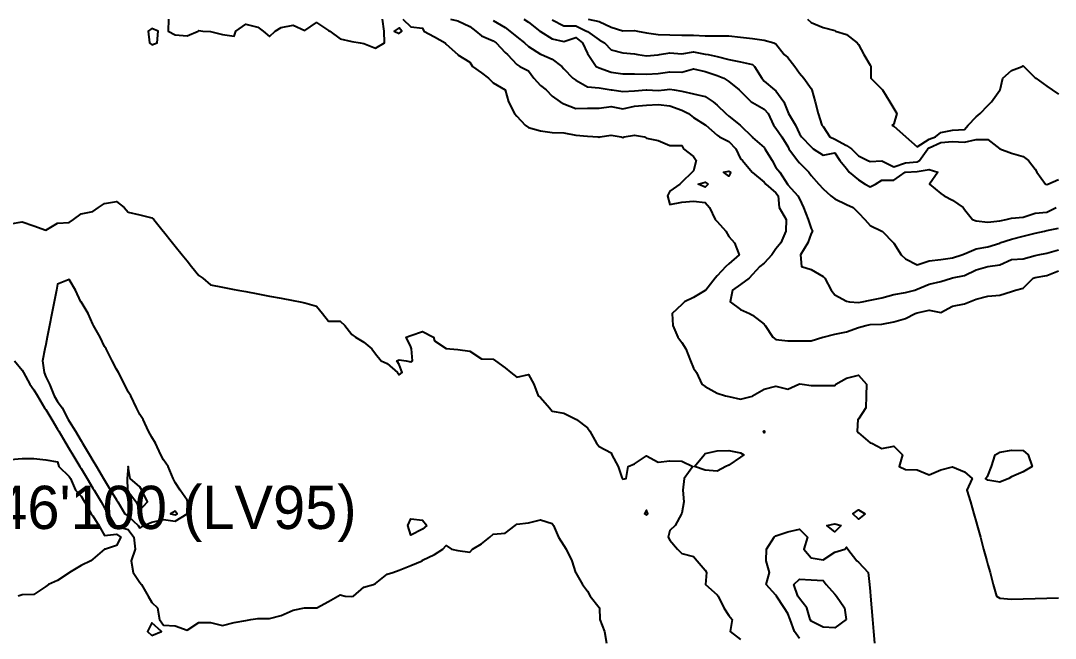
# Model space of a CAD drawing. Header units: metres. Extents: x 2681030 to 2681330, y 1246000 to 1246290.
# Drawn here: x 2681222.69 to 2681266.61, y 1246096.46 to 1246122.69 of the extents above; entities that cross this region are included whole.
import ezdxf

# ---------------------------------------------------------------- set-up
doc = ezdxf.new("R2010")
doc.units = ezdxf.units.M
doc.layers.add('BASIS_HOEHENLINIEN', color=8, linetype='Continuous')
doc.layers.add('BASIS_KOORD', color=7, linetype='Continuous')

msp = doc.modelspace()

# ---------------------------------------------------------------- linework, layer by layer
at = {"layer": 'BASIS_HOEHENLINIEN'}
for points in [[(2681228.967, 1246122.75, 0), (2681228.947, 1246122.25, 0), (2681229.25, 1246122.086, 0), (2681229.75, 1246122.047, 0), (2681230.226, 1246122.25, 0), (2681230.25, 1246122.268, 0), (2681230.419, 1246122.25, 0), (2681230.75, 1246122.232, 0), (2681231.25, 1246122.098, 0), (2681231.75, 1246122.031, 0), (2681231.82, 1246122.25, 0), (2681232.25, 1246122.545, 0), (2681232.75, 1246122.416, 0), (2681232.976, 1246122.25, 0), (2681233.25, 1246122.024, 0), (2681233.489, 1246122.25, 0), (2681233.75, 1246122.396, 0), (2681234.25, 1246122.5, 0), (2681234.75, 1246122.271, 0), (2681235.25, 1246122.607, 0), (2681235.75, 1246122.268, 0), (2681235.807, 1246122.25, 0), (2681236.25, 1246121.925, 0), (2681236.75, 1246121.805, 0), (2681237.099, 1246121.75, 0), (2681237.25, 1246121.717, 0), (2681237.75, 1246121.518, 0), (2681238.137, 1246121.75, 0), (2681238.111, 1246122.25, 0), (2681238.05, 1246122.75, 0)], [(2681238.75, 1246122.143, 0), (2681238.872, 1246122.25, 0), (2681238.75, 1246122.39, 0), (2681238.546, 1246122.25, 0), (2681238.75, 1246122.143, 0)], [(2681238.909, 1246122.75, 0), (2681239.25, 1246122.43, 0), (2681239.75, 1246122.376, 0), (2681239.8, 1246122.25, 0), (2681240.25, 1246121.999, 0), (2681240.705, 1246121.75, 0), (2681240.75, 1246121.698, 0), (2681241.246, 1246121.25, 0), (2681241.25, 1246121.246, 0), (2681241.75, 1246120.932, 0), (2681241.874, 1246120.75, 0), (2681242.25, 1246120.474, 0), (2681242.541, 1246120.25, 0), (2681242.75, 1246120.051, 0), (2681243.25, 1246119.758, 0), (2681243.257, 1246119.75, 0), (2681243.4, 1246119.25, 0), (2681243.647, 1246118.75, 0), (2681243.75, 1246118.633, 0), (2681244.103, 1246118.25, 0), (2681244.25, 1246118.154, 0), (2681244.75, 1246118.006, 0), (2681245.25, 1246117.943, 0), (2681245.75, 1246117.933, 0), (2681246.25, 1246117.831, 0), (2681246.75, 1246117.786, 0), (2681247.201, 1246117.75, 0), (2681247.25, 1246117.744, 0), (2681247.279, 1246117.75, 0), (2681247.75, 1246117.822, 0), (2681248.179, 1246117.75, 0), (2681248.25, 1246117.732, 0), (2681248.308, 1246117.75, 0), (2681248.75, 1246117.826, 0), (2681249.176, 1246117.75, 0), (2681249.25, 1246117.699, 0), (2681249.75, 1246117.608, 0), (2681250.25, 1246117.385, 0), (2681250.75, 1246117.384, 0), (2681250.831, 1246117.25, 0), (2681251.25, 1246116.919, 0), (2681251.362, 1246116.75, 0), (2681251.25, 1246116.308, 0), (2681251.194, 1246116.25, 0), (2681250.75, 1246115.835, 0), (2681250.674, 1246115.75, 0), (2681250.25, 1246115.444, 0), (2681250.145, 1246115.25, 0), (2681250.25, 1246114.885, 0), (2681250.75, 1246114.982, 0), (2681251.25, 1246115.023, 0), (2681251.75, 1246114.966, 0), (2681251.934, 1246114.75, 0), (2681252.164, 1246114.25, 0), (2681252.25, 1246114.167, 0), (2681252.628, 1246113.75, 0), (2681252.75, 1246113.524, 0), (2681252.984, 1246113.25, 0), (2681253.192, 1246112.75, 0), (2681252.75, 1246112.359, 0), (2681252.629, 1246112.25, 0), (2681252.25, 1246111.855, 0), (2681252.175, 1246111.75, 0), (2681251.768, 1246111.25, 0), (2681251.75, 1246111.231, 0), (2681251.25, 1246110.937, 0), (2681250.867, 1246110.75, 0), (2681250.75, 1246110.635, 0), (2681250.351, 1246110.25, 0), (2681250.37, 1246109.75, 0), (2681250.579, 1246109.25, 0), (2681250.75, 1246109.021, 0), (2681250.929, 1246108.75, 0), (2681251.127, 1246108.25, 0), (2681251.25, 1246107.928, 0), (2681251.381, 1246107.75, 0), (2681251.607, 1246107.25, 0), (2681251.75, 1246107.156, 0), (2681252.25, 1246106.867, 0), (2681252.614, 1246106.75, 0), (2681252.75, 1246106.723, 0), (2681253.25, 1246106.62, 0), (2681253.75, 1246106.747, 0), (2681253.754, 1246106.75, 0), (2681254.25, 1246107.036, 0), (2681254.75, 1246107.167, 0), (2681255.25, 1246107.038, 0), (2681255.719, 1246107.25, 0), (2681255.75, 1246107.263, 0), (2681255.861, 1246107.25, 0), (2681256.25, 1246107.195, 0), (2681256.75, 1246107.19, 0), (2681257.25, 1246107.197, 0), (2681257.296, 1246107.25, 0), (2681257.75, 1246107.503, 0), (2681258.25, 1246107.64, 0), (2681258.601, 1246107.25, 0), (2681258.579, 1246106.75, 0), (2681258.568, 1246106.25, 0), (2681258.25, 1246105.769, 0), (2681258.228, 1246105.75, 0), (2681258.197, 1246105.25, 0), (2681258.25, 1246105.191, 0), (2681258.75, 1246104.766, 0), (2681258.825, 1246104.75, 0), (2681259.25, 1246104.521, 0), (2681259.75, 1246104.621, 0), (2681260.118, 1246104.25, 0), (2681259.978, 1246103.75, 0), (2681260.25, 1246103.624, 0), (2681260.75, 1246103.618, 0), (2681261.25, 1246103.396, 0), (2681261.75, 1246103.607, 0), (2681262.25, 1246103.734, 0), (2681262.75, 1246103.522, 0), (2681263.077, 1246103.25, 0), (2681262.854, 1246102.75, 0), (2681263.011, 1246102.25, 0), (2681263.156, 1246101.75, 0), (2681263.25, 1246101.406, 0), (2681263.293, 1246101.25, 0), (2681263.429, 1246100.75, 0), (2681263.566, 1246100.25, 0), (2681263.703, 1246099.75, 0), (2681263.75, 1246099.578, 0), (2681263.84, 1246099.25, 0), (2681263.977, 1246098.75, 0), (2681264.113, 1246098.25, 0), (2681264.25, 1246098.168, 0), (2681264.75, 1246098.123, 0), (2681265.25, 1246098.135, 0), (2681265.75, 1246098.148, 0), (2681266.25, 1246098.16, 0), (2681266.75, 1246098.175, 0)], [(2681240.936, 1246122.75, 0), (2681241.25, 1246122.688, 0), (2681241.75, 1246122.44, 0), (2681242.015, 1246122.25, 0), (2681242.25, 1246122.042, 0), (2681242.75, 1246121.841, 0), (2681242.873, 1246121.75, 0), (2681243.25, 1246121.336, 0), (2681243.349, 1246121.25, 0), (2681243.75, 1246120.823, 0), (2681243.873, 1246120.75, 0), (2681244.25, 1246120.565, 0), (2681244.475, 1246120.25, 0), (2681244.75, 1246119.933, 0), (2681244.993, 1246119.75, 0), (2681245.25, 1246119.484, 0), (2681245.592, 1246119.25, 0), (2681245.75, 1246119.16, 0), (2681246.25, 1246118.958, 0), (2681246.75, 1246118.976, 0), (2681247.25, 1246118.978, 0), (2681247.75, 1246119.041, 0), (2681248.25, 1246118.942, 0), (2681248.75, 1246119.054, 0), (2681249.25, 1246119.099, 0), (2681249.75, 1246119.137, 0), (2681250.25, 1246119.074, 0), (2681250.75, 1246118.896, 0), (2681251.039, 1246118.75, 0), (2681251.25, 1246118.584, 0), (2681251.75, 1246118.27, 0), (2681251.776, 1246118.25, 0), (2681252.25, 1246117.831, 0), (2681252.359, 1246117.75, 0), (2681252.75, 1246117.564, 0), (2681253.053, 1246117.25, 0), (2681253.25, 1246116.818, 0), (2681253.326, 1246116.75, 0), (2681253.748, 1246116.25, 0), (2681253.75, 1246116.247, 0), (2681254.25, 1246115.831, 0), (2681254.318, 1246115.75, 0), (2681254.75, 1246115.384, 0), (2681254.838, 1246115.25, 0), (2681254.892, 1246114.75, 0), (2681255.191, 1246114.25, 0), (2681255.173, 1246113.75, 0), (2681254.96, 1246113.25, 0), (2681254.75, 1246112.996, 0), (2681254.569, 1246112.75, 0), (2681254.25, 1246112.389, 0), (2681254.07, 1246112.25, 0), (2681253.75, 1246111.916, 0), (2681253.613, 1246111.75, 0), (2681253.25, 1246111.48, 0), (2681252.899, 1246111.25, 0), (2681252.8, 1246110.75, 0), (2681253.25, 1246110.424, 0), (2681253.634, 1246110.25, 0), (2681253.75, 1246110.18, 0), (2681254.25, 1246109.805, 0), (2681254.29, 1246109.75, 0), (2681254.617, 1246109.25, 0), (2681254.75, 1246109.155, 0), (2681255.25, 1246109.086, 0), (2681255.75, 1246109.097, 0), (2681256.25, 1246109.091, 0), (2681256.735, 1246109.25, 0), (2681256.75, 1246109.255, 0), (2681257.25, 1246109.38, 0), (2681257.75, 1246109.476, 0), (2681258.25, 1246109.663, 0), (2681258.569, 1246109.75, 0), (2681258.75, 1246109.792, 0), (2681259.25, 1246109.799, 0), (2681259.75, 1246109.896, 0), (2681260.25, 1246110.047, 0), (2681260.658, 1246110.25, 0), (2681260.75, 1246110.285, 0), (2681261.25, 1246110.396, 0), (2681261.75, 1246110.301, 0), (2681262.25, 1246110.562, 0), (2681262.75, 1246110.662, 0), (2681262.97, 1246110.75, 0), (2681263.25, 1246110.863, 0), (2681263.75, 1246110.996, 0), (2681264.25, 1246111.036, 0), (2681264.75, 1246111.191, 0), (2681264.927, 1246111.25, 0), (2681265.25, 1246111.33, 0), (2681265.676, 1246111.75, 0), (2681265.75, 1246111.781, 0), (2681266.25, 1246111.865, 0), (2681266.75, 1246112.068, 0)], [(2681242.75, 1246122.702, 0), (2681243.25, 1246122.394, 0), (2681243.448, 1246122.25, 0), (2681243.75, 1246122.01, 0), (2681244.069, 1246121.75, 0), (2681244.25, 1246121.589, 0), (2681244.75, 1246121.272, 0), (2681244.802, 1246121.25, 0), (2681245.25, 1246121.049, 0), (2681245.66, 1246120.75, 0), (2681245.75, 1246120.64, 0), (2681246.128, 1246120.25, 0), (2681246.25, 1246120.159, 0), (2681246.75, 1246119.884, 0), (2681247.25, 1246119.84, 0), (2681247.75, 1246119.757, 0), (2681247.798, 1246119.75, 0), (2681248.25, 1246119.686, 0), (2681248.75, 1246119.705, 0), (2681249.241, 1246119.75, 0), (2681249.25, 1246119.751, 0), (2681249.263, 1246119.75, 0), (2681249.75, 1246119.722, 0), (2681250.021, 1246119.75, 0), (2681250.25, 1246119.778, 0), (2681250.436, 1246119.75, 0), (2681250.75, 1246119.695, 0), (2681251.25, 1246119.578, 0), (2681251.75, 1246119.475, 0), (2681252.092, 1246119.25, 0), (2681252.25, 1246119.1, 0), (2681252.625, 1246118.75, 0), (2681252.75, 1246118.638, 0), (2681253.237, 1246118.25, 0), (2681253.25, 1246118.238, 0), (2681253.734, 1246117.75, 0), (2681253.75, 1246117.732, 0), (2681254.25, 1246117.299, 0), (2681254.281, 1246117.25, 0), (2681254.589, 1246116.75, 0), (2681254.75, 1246116.456, 0), (2681254.919, 1246116.25, 0), (2681255.234, 1246115.75, 0), (2681255.25, 1246115.721, 0), (2681255.685, 1246115.25, 0), (2681255.75, 1246115.126, 0), (2681255.92, 1246114.75, 0), (2681256.122, 1246114.25, 0), (2681256.25, 1246113.867, 0), (2681256.302, 1246113.75, 0), (2681256.25, 1246113.657, 0), (2681256.106, 1246113.25, 0), (2681255.799, 1246112.75, 0), (2681255.841, 1246112.25, 0), (2681256.25, 1246112.12, 0), (2681256.75, 1246111.823, 0), (2681256.824, 1246111.75, 0), (2681257.101, 1246111.25, 0), (2681257.25, 1246111.051, 0), (2681257.75, 1246110.777, 0), (2681257.88, 1246110.75, 0), (2681258.25, 1246110.721, 0), (2681258.418, 1246110.75, 0), (2681258.75, 1246110.817, 0), (2681259.25, 1246110.919, 0), (2681259.75, 1246111.067, 0), (2681260.25, 1246111.142, 0), (2681260.642, 1246111.25, 0), (2681260.75, 1246111.287, 0), (2681261.25, 1246111.501, 0), (2681261.75, 1246111.614, 0), (2681262.21, 1246111.75, 0), (2681262.25, 1246111.762, 0), (2681262.75, 1246111.874, 0), (2681263.25, 1246112.103, 0), (2681263.75, 1246112.25, 0), (2681263.75, 1246112.25, 0), (2681264.25, 1246112.319, 0), (2681264.75, 1246112.547, 0), (2681265.25, 1246112.574, 0), (2681265.75, 1246112.717, 0), (2681265.883, 1246112.75, 0), (2681266.25, 1246112.819, 0), (2681266.75, 1246112.964, 0)], [(2681244.054, 1246122.75, 0), (2681244.25, 1246122.622, 0), (2681244.72, 1246122.25, 0), (2681244.75, 1246122.229, 0), (2681245.25, 1246121.925, 0), (2681245.75, 1246121.8, 0), (2681246.25, 1246121.976, 0), (2681246.537, 1246121.75, 0), (2681246.75, 1246121.296, 0), (2681246.777, 1246121.25, 0), (2681247.118, 1246120.75, 0), (2681247.25, 1246120.682, 0), (2681247.75, 1246120.504, 0), (2681248.25, 1246120.426, 0), (2681248.75, 1246120.433, 0), (2681249.25, 1246120.416, 0), (2681249.75, 1246120.452, 0), (2681250.25, 1246120.52, 0), (2681250.75, 1246120.497, 0), (2681251.25, 1246120.64, 0), (2681251.75, 1246120.526, 0), (2681252.25, 1246120.366, 0), (2681252.534, 1246120.25, 0), (2681252.75, 1246120.114, 0), (2681253.193, 1246119.75, 0), (2681253.25, 1246119.693, 0), (2681253.694, 1246119.25, 0), (2681253.75, 1246119.209, 0), (2681254.25, 1246118.93, 0), (2681254.421, 1246118.75, 0), (2681254.649, 1246118.25, 0), (2681254.75, 1246118.128, 0), (2681255.003, 1246117.75, 0), (2681255.25, 1246117.341, 0), (2681255.304, 1246117.25, 0), (2681255.668, 1246116.75, 0), (2681255.75, 1246116.653, 0), (2681256.15, 1246116.25, 0), (2681256.25, 1246116.114, 0), (2681256.577, 1246115.75, 0), (2681256.75, 1246115.551, 0), (2681257.078, 1246115.25, 0), (2681257.25, 1246115.125, 0), (2681257.75, 1246114.879, 0), (2681258.029, 1246114.75, 0), (2681258.25, 1246114.533, 0), (2681258.52, 1246114.25, 0), (2681258.75, 1246113.995, 0), (2681259.25, 1246113.753, 0), (2681259.254, 1246113.75, 0), (2681259.74, 1246113.25, 0), (2681259.75, 1246113.237, 0), (2681260.069, 1246112.75, 0), (2681260.25, 1246112.579, 0), (2681260.75, 1246112.327, 0), (2681261.25, 1246112.495, 0), (2681261.75, 1246112.544, 0), (2681262.25, 1246112.624, 0), (2681262.637, 1246112.75, 0), (2681262.75, 1246112.793, 0), (2681263.25, 1246113.007, 0), (2681263.75, 1246113.082, 0), (2681264.25, 1246113.246, 0), (2681264.262, 1246113.25, 0), (2681264.75, 1246113.417, 0), (2681265.25, 1246113.531, 0), (2681265.75, 1246113.668, 0), (2681266.15, 1246113.75, 0), (2681266.25, 1246113.772, 0), (2681266.75, 1246113.882, 0)], [(2681245.25, 1246122.727, 0), (2681245.75, 1246122.465, 0), (2681246.25, 1246122.468, 0), (2681246.713, 1246122.25, 0), (2681246.75, 1246122.224, 0), (2681247.25, 1246121.879, 0), (2681247.472, 1246121.75, 0), (2681247.75, 1246121.456, 0), (2681248.25, 1246121.326, 0), (2681248.75, 1246121.276, 0), (2681248.883, 1246121.25, 0), (2681249.25, 1246121.202, 0), (2681249.75, 1246121.241, 0), (2681249.805, 1246121.25, 0), (2681250.25, 1246121.323, 0), (2681250.75, 1246121.278, 0), (2681251.25, 1246121.362, 0), (2681251.75, 1246121.275, 0), (2681251.872, 1246121.25, 0), (2681252.25, 1246121.168, 0), (2681252.75, 1246121.045, 0), (2681253.25, 1246120.949, 0), (2681253.75, 1246120.826, 0), (2681253.843, 1246120.75, 0), (2681254.155, 1246120.25, 0), (2681254.25, 1246120.125, 0), (2681254.693, 1246119.75, 0), (2681254.75, 1246119.706, 0), (2681255.081, 1246119.25, 0), (2681255.25, 1246118.813, 0), (2681255.286, 1246118.75, 0), (2681255.577, 1246118.25, 0), (2681255.75, 1246117.878, 0), (2681255.838, 1246117.75, 0), (2681256.25, 1246117.338, 0), (2681256.331, 1246117.25, 0), (2681256.75, 1246116.981, 0), (2681257.25, 1246117.071, 0), (2681257.467, 1246116.75, 0), (2681257.75, 1246116.41, 0), (2681257.858, 1246116.25, 0), (2681258.25, 1246115.93, 0), (2681258.542, 1246115.75, 0), (2681258.75, 1246115.635, 0), (2681258.973, 1246115.75, 0), (2681259.25, 1246115.913, 0), (2681259.75, 1246115.916, 0), (2681260.234, 1246116.25, 0), (2681260.25, 1246116.258, 0), (2681260.75, 1246116.29, 0), (2681261.25, 1246116.365, 0), (2681261.63, 1246116.25, 0), (2681261.263, 1246115.75, 0), (2681261.75, 1246115.356, 0), (2681261.899, 1246115.25, 0), (2681262.25, 1246115.074, 0), (2681262.698, 1246114.75, 0), (2681262.75, 1246114.675, 0), (2681263.102, 1246114.25, 0), (2681263.25, 1246114.196, 0), (2681263.75, 1246114.126, 0), (2681264.25, 1246114.186, 0), (2681264.52, 1246114.25, 0), (2681264.75, 1246114.306, 0), (2681265.25, 1246114.343, 0), (2681265.75, 1246114.515, 0), (2681266.25, 1246114.562, 0), (2681266.641, 1246114.75, 0)], [(2681246.781, 1246122.75, 0), (2681247.25, 1246122.651, 0), (2681247.75, 1246122.419, 0), (2681248.25, 1246122.257, 0), (2681248.75, 1246122.267, 0), (2681248.877, 1246122.25, 0), (2681249.25, 1246122.181, 0), (2681249.75, 1246122.11, 0), (2681250.25, 1246122.084, 0), (2681250.75, 1246122.073, 0), (2681251.25, 1246122.081, 0), (2681251.75, 1246122.051, 0), (2681252.25, 1246122.045, 0), (2681252.75, 1246122.043, 0), (2681253.25, 1246121.988, 0), (2681253.75, 1246121.938, 0), (2681254.25, 1246121.856, 0), (2681254.661, 1246121.75, 0), (2681254.75, 1246121.71, 0), (2681255.101, 1246121.25, 0), (2681255.25, 1246121.13, 0), (2681255.547, 1246120.75, 0), (2681255.75, 1246120.459, 0), (2681255.939, 1246120.25, 0), (2681256.25, 1246119.81, 0), (2681256.279, 1246119.75, 0), (2681256.416, 1246119.25, 0), (2681256.54, 1246118.75, 0), (2681256.705, 1246118.25, 0), (2681256.75, 1246118.195, 0), (2681257.041, 1246117.75, 0), (2681257.25, 1246117.654, 0), (2681257.75, 1246117.391, 0), (2681257.965, 1246117.25, 0), (2681258.25, 1246116.95, 0), (2681258.657, 1246116.75, 0), (2681258.75, 1246116.716, 0), (2681259.25, 1246116.739, 0), (2681259.75, 1246116.487, 0), (2681260.25, 1246116.651, 0), (2681260.75, 1246116.698, 0), (2681260.842, 1246116.75, 0), (2681261.197, 1246117.25, 0), (2681261.25, 1246117.292, 0), (2681261.75, 1246117.514, 0), (2681262.25, 1246117.552, 0), (2681262.75, 1246117.535, 0), (2681263.25, 1246117.647, 0), (2681263.75, 1246117.645, 0), (2681264.25, 1246117.254, 0), (2681264.258, 1246117.25, 0), (2681264.75, 1246117.061, 0), (2681265.25, 1246116.917, 0), (2681265.477, 1246116.75, 0), (2681265.75, 1246116.377, 0), (2681265.826, 1246116.25, 0), (2681266.2, 1246115.75, 0), (2681266.25, 1246115.737, 0), (2681266.291, 1246115.75, 0), (2681266.75, 1246115.946, 0)], [(2681256.092, 1246122.75, 0), (2681256.25, 1246122.612, 0), (2681256.75, 1246122.4, 0), (2681257.25, 1246122.268, 0), (2681257.277, 1246122.25, 0), (2681257.75, 1246122.097, 0), (2681258.204, 1246121.75, 0), (2681258.25, 1246121.676, 0), (2681258.488, 1246121.25, 0), (2681258.75, 1246120.797, 0), (2681258.772, 1246120.75, 0), (2681258.779, 1246120.25, 0), (2681259.25, 1246119.775, 0), (2681259.269, 1246119.75, 0), (2681259.587, 1246119.25, 0), (2681259.75, 1246118.963, 0), (2681259.883, 1246118.75, 0), (2681259.75, 1246118.308, 0), (2681259.687, 1246118.25, 0), (2681259.75, 1246118.206, 0), (2681260.25, 1246117.767, 0), (2681260.265, 1246117.75, 0), (2681260.75, 1246117.333, 0), (2681261.25, 1246117.659, 0), (2681261.524, 1246117.75, 0), (2681261.75, 1246117.936, 0), (2681262.25, 1246118.037, 0), (2681262.75, 1246118.074, 0), (2681262.908, 1246118.25, 0), (2681263.25, 1246118.609, 0), (2681263.423, 1246118.75, 0), (2681263.75, 1246119.092, 0), (2681263.906, 1246119.25, 0), (2681264.25, 1246119.74, 0), (2681264.266, 1246119.75, 0), (2681264.39, 1246120.25, 0), (2681264.75, 1246120.571, 0), (2681265.21, 1246120.75, 0), (2681265.25, 1246120.771, 0), (2681265.278, 1246120.75, 0), (2681265.75, 1246120.264, 0), (2681265.778, 1246120.25, 0), (2681266.25, 1246119.906, 0), (2681266.481, 1246119.75, 0), (2681266.75, 1246119.57, 0)], [(2681228.25, 1246121.665, 0), (2681228.483, 1246121.75, 0), (2681228.527, 1246122.25, 0), (2681228.25, 1246122.362, 0), (2681228.097, 1246122.25, 0), (2681228.154, 1246121.75, 0), (2681228.25, 1246121.665, 0)], [(2681252.833, 1246116.25, 0), (2681252.75, 1246116.083, 0), (2681252.526, 1246116.25, 0), (2681252.75, 1246116.305, 0), (2681252.833, 1246116.25, 0)], [(2681251.877, 1246115.75, 0), (2681251.75, 1246115.613, 0), (2681251.444, 1246115.75, 0), (2681251.75, 1246115.827, 0), (2681251.877, 1246115.75, 0)], [(2681222.25, 1246114.068, 0), (2681222.75, 1246114.153, 0), (2681223.25, 1246113.983, 0), (2681223.75, 1246113.793, 0), (2681224.25, 1246114.089, 0), (2681224.75, 1246114.119, 0), (2681224.935, 1246114.25, 0), (2681225.25, 1246114.488, 0), (2681225.75, 1246114.592, 0), (2681225.991, 1246114.75, 0), (2681226.25, 1246114.919, 0), (2681226.75, 1246115.005, 0), (2681227.073, 1246114.75, 0), (2681227.25, 1246114.562, 0), (2681227.75, 1246114.451, 0), (2681228.25, 1246114.315, 0), (2681228.335, 1246114.25, 0), (2681228.737, 1246113.75, 0), (2681228.75, 1246113.733, 0), (2681229.138, 1246113.25, 0), (2681229.25, 1246113.11, 0), (2681229.539, 1246112.75, 0), (2681229.75, 1246112.487, 0), (2681229.94, 1246112.25, 0), (2681230.25, 1246111.864, 0), (2681230.425, 1246111.75, 0), (2681230.75, 1246111.466, 0), (2681231.25, 1246111.372, 0), (2681231.75, 1246111.278, 0), (2681231.9, 1246111.25, 0), (2681232.25, 1246111.184, 0), (2681232.75, 1246111.089, 0), (2681233.25, 1246110.996, 0), (2681233.75, 1246110.902, 0), (2681234.25, 1246110.808, 0), (2681234.555, 1246110.75, 0), (2681234.75, 1246110.713, 0), (2681235.25, 1246110.563, 0), (2681235.498, 1246110.25, 0), (2681235.75, 1246109.931, 0), (2681236.25, 1246109.925, 0), (2681236.453, 1246109.75, 0), (2681236.75, 1246109.358, 0), (2681236.895, 1246109.25, 0), (2681237.25, 1246109.033, 0), (2681237.588, 1246108.75, 0), (2681237.75, 1246108.534, 0), (2681237.984, 1246108.25, 0), (2681238.25, 1246108.126, 0), (2681238.684, 1246107.75, 0), (2681238.75, 1246107.651, 0), (2681238.877, 1246107.75, 0), (2681238.75, 1246108.085, 0), (2681238.658, 1246108.25, 0), (2681238.75, 1246108.285, 0), (2681239.049, 1246108.25, 0), (2681239.25, 1246108.199, 0), (2681239.316, 1246108.25, 0), (2681239.277, 1246108.75, 0), (2681239.25, 1246108.843, 0), (2681239.045, 1246109.25, 0), (2681239.25, 1246109.32, 0), (2681239.75, 1246109.493, 0), (2681240.214, 1246109.25, 0), (2681240.25, 1246109.093, 0), (2681240.75, 1246108.765, 0), (2681240.905, 1246108.75, 0), (2681241.25, 1246108.719, 0), (2681241.75, 1246108.652, 0), (2681242.25, 1246108.322, 0), (2681242.75, 1246108.311, 0), (2681242.845, 1246108.25, 0), (2681243.25, 1246107.939, 0), (2681243.494, 1246107.75, 0), (2681243.75, 1246107.545, 0), (2681244.25, 1246107.663, 0), (2681244.473, 1246107.25, 0), (2681244.654, 1246106.75, 0), (2681244.75, 1246106.686, 0), (2681245.143, 1246106.25, 0), (2681245.25, 1246106.11, 0), (2681245.75, 1246106.026, 0), (2681246.25, 1246105.768, 0), (2681246.288, 1246105.75, 0), (2681246.75, 1246105.401, 0), (2681246.848, 1246105.25, 0), (2681247.133, 1246104.75, 0), (2681247.25, 1246104.602, 0), (2681247.75, 1246104.332, 0), (2681247.78, 1246104.25, 0), (2681248.049, 1246103.75, 0), (2681248.226, 1246103.25, 0), (2681248.25, 1246103.213, 0), (2681248.387, 1246103.25, 0), (2681248.471, 1246103.75, 0), (2681248.75, 1246103.864, 0), (2681249.25, 1246104.207, 0), (2681249.75, 1246103.935, 0), (2681250.25, 1246104.001, 0), (2681250.75, 1246103.984, 0), (2681251.215, 1246103.75, 0), (2681250.861, 1246103.25, 0), (2681250.804, 1246102.75, 0), (2681250.841, 1246102.25, 0), (2681250.75, 1246101.773, 0), (2681250.742, 1246101.75, 0), (2681250.466, 1246101.25, 0), (2681250.25, 1246101.039, 0), (2681250.172, 1246100.75, 0), (2681250.25, 1246100.627, 0), (2681250.569, 1246100.25, 0), (2681250.75, 1246100.066, 0), (2681251.25, 1246099.931, 0), (2681251.413, 1246099.75, 0), (2681251.75, 1246099.351, 0), (2681251.804, 1246099.25, 0), (2681251.761, 1246098.75, 0), (2681252.25, 1246098.31, 0), (2681252.304, 1246098.25, 0), (2681252.532, 1246097.75, 0), (2681252.75, 1246097.431, 0), (2681252.892, 1246097.25, 0), (2681252.811, 1246096.75, 0), (2681253.25, 1246096.406, 0)], [(2681227.75, 1246101.138, 0), (2681227.911, 1246101.25, 0), (2681228.25, 1246101.397, 0), (2681228.75, 1246101.504, 0), (2681229.25, 1246101.431, 0), (2681229.75, 1246101.745, 0), (2681229.754, 1246101.75, 0), (2681229.773, 1246102.25, 0), (2681229.75, 1246102.319, 0), (2681229.462, 1246102.75, 0), (2681229.25, 1246103.078, 0), (2681229.16, 1246103.25, 0), (2681228.951, 1246103.75, 0), (2681228.75, 1246104.036, 0), (2681228.639, 1246104.25, 0), (2681228.409, 1246104.75, 0), (2681228.25, 1246104.995, 0), (2681228.117, 1246105.25, 0), (2681227.886, 1246105.75, 0), (2681227.75, 1246105.962, 0), (2681227.603, 1246106.25, 0), (2681227.362, 1246106.75, 0), (2681227.25, 1246106.928, 0), (2681227.09, 1246107.25, 0), (2681226.836, 1246107.75, 0), (2681226.75, 1246107.89, 0), (2681226.576, 1246108.25, 0), (2681226.309, 1246108.75, 0), (2681226.25, 1246108.848, 0), (2681226.062, 1246109.25, 0), (2681225.779, 1246109.75, 0), (2681225.75, 1246109.8, 0), (2681225.546, 1246110.25, 0), (2681225.25, 1246110.746, 0), (2681225.246, 1246110.75, 0), (2681225.006, 1246111.25, 0), (2681224.75, 1246111.696, 0), (2681224.25, 1246111.505, 0), (2681224.201, 1246111.25, 0), (2681224.103, 1246110.75, 0), (2681224.006, 1246110.25, 0), (2681223.909, 1246109.75, 0), (2681223.812, 1246109.25, 0), (2681223.75, 1246108.931, 0), (2681223.715, 1246108.75, 0), (2681223.618, 1246108.25, 0), (2681223.689, 1246107.75, 0), (2681223.75, 1246107.56, 0), (2681223.906, 1246107.25, 0), (2681224.108, 1246106.75, 0), (2681224.25, 1246106.513, 0), (2681224.449, 1246106.25, 0), (2681224.707, 1246105.75, 0), (2681224.75, 1246105.678, 0), (2681225.007, 1246105.25, 0), (2681225.25, 1246104.844, 0), (2681225.307, 1246104.75, 0), (2681225.606, 1246104.25, 0), (2681225.75, 1246104.009, 0), (2681225.905, 1246103.75, 0), (2681226.205, 1246103.25, 0), (2681226.25, 1246103.174, 0), (2681226.504, 1246102.75, 0), (2681226.75, 1246102.339, 0), (2681226.804, 1246102.25, 0), (2681227.103, 1246101.75, 0), (2681227.25, 1246101.643, 0), (2681227.669, 1246101.25, 0), (2681227.75, 1246101.138, 0)], [(2681222.421, 1246108.25, 0), (2681222.75, 1246107.844, 0), (2681222.806, 1246107.75, 0), (2681223.072, 1246107.25, 0), (2681223.25, 1246107.009, 0), (2681223.405, 1246106.75, 0), (2681223.699, 1246106.25, 0), (2681223.75, 1246106.175, 0), (2681224.004, 1246105.75, 0), (2681224.25, 1246105.34, 0), (2681224.304, 1246105.25, 0), (2681224.603, 1246104.75, 0), (2681224.75, 1246104.505, 0), (2681224.903, 1246104.25, 0), (2681225.202, 1246103.75, 0), (2681225.25, 1246103.67, 0), (2681225.502, 1246103.25, 0), (2681225.75, 1246102.836, 0), (2681225.801, 1246102.75, 0), (2681226.101, 1246102.25, 0), (2681226.25, 1246102.001, 0), (2681226.4, 1246101.75, 0), (2681226.7, 1246101.25, 0), (2681226.75, 1246101.225, 0), (2681227.25, 1246101.078, 0), (2681227.486, 1246100.75, 0), (2681227.543, 1246100.25, 0), (2681227.382, 1246099.75, 0), (2681227.461, 1246099.25, 0), (2681227.75, 1246098.825, 0), (2681227.817, 1246098.75, 0), (2681228.104, 1246098.25, 0), (2681228.25, 1246097.982, 0), (2681228.489, 1246097.75, 0), (2681228.585, 1246097.25, 0), (2681228.75, 1246097.021, 0), (2681229.25, 1246096.984, 0), (2681229.75, 1246096.8, 0), (2681230.25, 1246097.136, 0), (2681230.75, 1246097.125, 0), (2681231.25, 1246096.995, 0), (2681231.75, 1246097.128, 0), (2681232.25, 1246097.219, 0), (2681232.459, 1246097.25, 0), (2681232.75, 1246097.293, 0), (2681233.25, 1246097.301, 0), (2681233.75, 1246097.431, 0), (2681234.25, 1246097.659, 0), (2681234.732, 1246097.75, 0), (2681234.75, 1246097.756, 0), (2681235.038, 1246097.75, 0), (2681235.25, 1246097.747, 0), (2681235.26, 1246097.75, 0), (2681235.75, 1246098.02, 0), (2681236.148, 1246098.25, 0), (2681236.25, 1246098.3, 0), (2681236.456, 1246098.25, 0), (2681236.75, 1246098.228, 0), (2681236.814, 1246098.25, 0), (2681237.25, 1246098.626, 0), (2681237.67, 1246098.75, 0), (2681237.75, 1246098.787, 0), (2681238.25, 1246099.189, 0), (2681238.487, 1246099.25, 0), (2681238.75, 1246099.352, 0), (2681239.25, 1246099.545, 0), (2681239.733, 1246099.75, 0), (2681239.75, 1246099.779, 0), (2681240.25, 1246100.017, 0), (2681240.615, 1246100.25, 0), (2681240.75, 1246100.4, 0), (2681240.983, 1246100.25, 0), (2681241.25, 1246100.189, 0), (2681241.75, 1246100.123, 0), (2681241.861, 1246100.25, 0), (2681242.25, 1246100.472, 0), (2681242.601, 1246100.75, 0), (2681242.75, 1246100.882, 0), (2681243.25, 1246100.919, 0), (2681243.683, 1246101.25, 0), (2681243.75, 1246101.305, 0), (2681244.25, 1246101.369, 0), (2681244.75, 1246101.489, 0), (2681245.25, 1246101.335, 0), (2681245.31, 1246101.25, 0), (2681245.515, 1246100.75, 0), (2681245.75, 1246100.399, 0), (2681245.848, 1246100.25, 0), (2681246.081, 1246099.75, 0), (2681246.246, 1246099.25, 0), (2681246.25, 1246099.245, 0), (2681246.535, 1246098.75, 0), (2681246.75, 1246098.461, 0), (2681246.868, 1246098.25, 0), (2681247.25, 1246097.762, 0), (2681247.262, 1246097.75, 0), (2681247.276, 1246097.25, 0), (2681247.469, 1246096.75, 0), (2681247.552, 1246096.25, 0)], [(2681254.276, 1246105.25, 0), (2681254.25, 1246105.182, 0), (2681254.217, 1246105.25, 0), (2681254.25, 1246105.276, 0), (2681254.276, 1246105.25, 0)], [(2681252.628, 1246103.75, 0), (2681252.25, 1246103.554, 0), (2681251.75, 1246103.594, 0), (2681251.287, 1246103.75, 0), (2681251.699, 1246104.25, 0), (2681251.75, 1246104.305, 0), (2681252.25, 1246104.427, 0), (2681252.75, 1246104.43, 0), (2681253.25, 1246104.33, 0), (2681253.387, 1246104.25, 0), (2681253.25, 1246104.148, 0), (2681252.75, 1246103.815, 0), (2681252.628, 1246103.75, 0)], [(2681264.631, 1246103.25, 0), (2681264.25, 1246103.093, 0), (2681263.75, 1246103.177, 0), (2681263.641, 1246103.25, 0), (2681263.75, 1246103.355, 0), (2681263.9, 1246103.75, 0), (2681264.054, 1246104.25, 0), (2681264.25, 1246104.364, 0), (2681264.75, 1246104.444, 0), (2681265.25, 1246104.432, 0), (2681265.453, 1246104.25, 0), (2681265.631, 1246103.75, 0), (2681265.25, 1246103.525, 0), (2681264.75, 1246103.313, 0), (2681264.631, 1246103.25, 0)], [(2681222.25, 1246104.051, 0), (2681222.75, 1246104.101, 0), (2681223.25, 1246104.089, 0), (2681223.75, 1246104.037, 0), (2681224.25, 1246103.958, 0), (2681224.312, 1246103.75, 0), (2681224.75, 1246103.332, 0), (2681224.799, 1246103.25, 0), (2681225.015, 1246102.75, 0), (2681225.25, 1246102.497, 0), (2681225.398, 1246102.25, 0), (2681225.677, 1246101.75, 0), (2681225.75, 1246101.662, 0), (2681225.997, 1246101.25, 0), (2681226.25, 1246100.827, 0), (2681226.75, 1246100.875, 0), (2681226.943, 1246100.75, 0), (2681226.75, 1246100.397, 0), (2681226.284, 1246100.25, 0), (2681226.25, 1246100.242, 0), (2681225.75, 1246099.818, 0), (2681225.664, 1246099.75, 0), (2681225.25, 1246099.55, 0), (2681224.76, 1246099.25, 0), (2681224.75, 1246099.238, 0), (2681224.25, 1246098.914, 0), (2681223.862, 1246098.75, 0), (2681223.75, 1246098.659, 0), (2681223.25, 1246098.318, 0), (2681222.75, 1246098.298, 0), (2681222.584, 1246098.25, 0)], [(2681227.75, 1246101.904, 0), (2681228.065, 1246102.25, 0), (2681227.823, 1246102.75, 0), (2681227.75, 1246102.889, 0), (2681227.333, 1246103.25, 0), (2681227.253, 1246103.75, 0), (2681227.25, 1246103.757, 0), (2681227.242, 1246103.75, 0), (2681227.203, 1246103.25, 0), (2681227.218, 1246102.75, 0), (2681227.25, 1246102.695, 0), (2681227.586, 1246102.25, 0), (2681227.75, 1246101.904, 0)], [(2681229.25, 1246101.696, 0), (2681229.335, 1246101.75, 0), (2681229.25, 1246101.86, 0), (2681229.047, 1246101.75, 0), (2681229.25, 1246101.696, 0)], [(2681249.25, 1246101.683, 0), (2681249.318, 1246101.75, 0), (2681249.25, 1246101.895, 0), (2681249.174, 1246101.75, 0), (2681249.25, 1246101.683, 0)], [(2681258.536, 1246101.75, 0), (2681258.25, 1246101.517, 0), (2681258.021, 1246101.75, 0), (2681258.25, 1246101.912, 0), (2681258.536, 1246101.75, 0)], [(2681239.924, 1246101.25, 0), (2681239.75, 1246101.098, 0), (2681239.25, 1246100.834, 0), (2681239.128, 1246101.25, 0), (2681239.25, 1246101.526, 0), (2681239.75, 1246101.48, 0), (2681239.924, 1246101.25, 0)], [(2681257.519, 1246101.25, 0), (2681257.25, 1246100.976, 0), (2681256.912, 1246101.25, 0), (2681257.25, 1246101.315, 0), (2681257.519, 1246101.25, 0)], [(2681255.75, 1246096.455, 0), (2681255.537, 1246096.75, 0), (2681255.36, 1246097.25, 0), (2681255.25, 1246097.508, 0), (2681255.104, 1246097.75, 0), (2681254.771, 1246098.25, 0), (2681254.75, 1246098.293, 0), (2681254.336, 1246098.75, 0), (2681254.479, 1246099.25, 0), (2681254.34, 1246099.75, 0), (2681254.356, 1246100.25, 0), (2681254.674, 1246100.75, 0), (2681254.75, 1246100.806, 0), (2681255.25, 1246100.983, 0), (2681255.75, 1246101.088, 0), (2681256.093, 1246100.75, 0), (2681255.929, 1246100.25, 0), (2681256.25, 1246099.876, 0), (2681256.75, 1246099.792, 0), (2681257.25, 1246100.119, 0), (2681257.681, 1246100.25, 0), (2681257.75, 1246100.324, 0), (2681257.8, 1246100.25, 0), (2681258.181, 1246099.75, 0), (2681258.25, 1246099.694, 0), (2681258.662, 1246099.25, 0), (2681258.725, 1246098.75, 0), (2681258.75, 1246098.443, 0), (2681258.766, 1246098.25, 0), (2681258.806, 1246097.75, 0), (2681258.847, 1246097.25, 0), (2681258.887, 1246096.75, 0), (2681258.928, 1246096.25, 0)], [(2681257.73, 1246097.25, 0), (2681257.25, 1246096.898, 0), (2681256.75, 1246096.937, 0), (2681256.25, 1246097.184, 0), (2681256.198, 1246097.25, 0), (2681256.068, 1246097.75, 0), (2681255.75, 1246098.145, 0), (2681255.686, 1246098.25, 0), (2681255.504, 1246098.75, 0), (2681255.75, 1246098.968, 0), (2681256.25, 1246098.938, 0), (2681256.75, 1246098.909, 0), (2681256.888, 1246098.75, 0), (2681257.25, 1246098.335, 0), (2681257.326, 1246098.25, 0), (2681257.665, 1246097.75, 0), (2681257.73, 1246097.25, 0)], [(2681228.25, 1246096.575, 0), (2681228.664, 1246096.75, 0), (2681228.25, 1246097.119, 0), (2681228.07, 1246096.75, 0), (2681228.25, 1246096.575, 0)]]:
    msp.add_polyline3d(points, dxfattribs=at)

# ---------------------------------------------------------------- texts
at = {"layer": 'BASIS_KOORD'}
msp.add_text("E 2'681'200 / N 1'246'100 (LV95)", height=1.835, dxfattribs=at).set_placement((2681201.101, 1246101.101))

doc.saveas('drawing.dxf')
